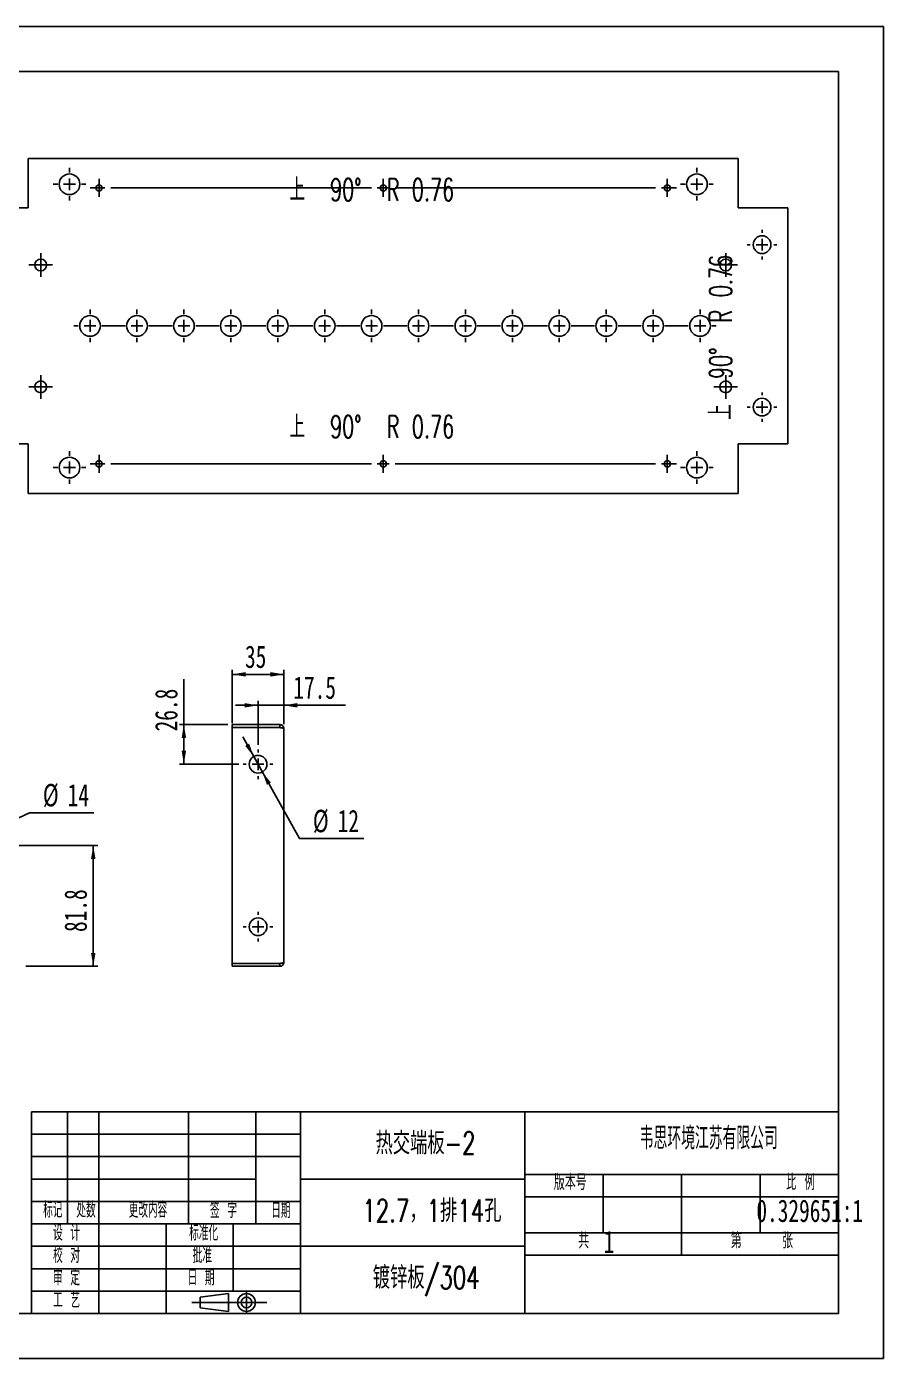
# Model space of a CAD drawing. Extents: x 0 to 1274, y 0 to 901.
# Drawn here: x 694 to 1274, y 0 to 901 of the extents above; entities that cross this region are included whole.
import ezdxf

# ---------------------------------------------------------------- set-up
doc = ezdxf.new("R2010")
doc.units = 0
doc.header["$LTSCALE"] = 3.033507
doc.layers.get('0').update_dxf_attribs({"linetype": 'CONTINUOUS'})
for name, color, linetype in [('粗实线', 7, 'CONTINUOUS'), ('细实线', 7, 'CONTINUOUS'), ('轮廓线层', 7, 'CONTINUOUS')]:
    doc.layers.add(name, color=color, linetype=linetype)
doc.styles.add('SLDTEXTSTYLE0', font='TXT', dxfattribs={"width": 0.7, "bigfont": 'bigfont'})
doc.styles.add('SLDTEXTSTYLE1', font='TXT', dxfattribs={"width": 0.56, "bigfont": 'bigfont'})
doc.styles.add('SLDTEXTSTYLE2', font='TXT', dxfattribs={"width": 0.49, "bigfont": 'bigfont'})
doc.styles.add('SLDTEXTSTYLE3', font='TXT', dxfattribs={"width": 0.54, "bigfont": 'bigfont'})
doc.styles.add('SLDTEXTSTYLE4', font='TXT', dxfattribs={"width": 0.63, "bigfont": 'bigfont'})
doc.styles.add('SLDTEXTSTYLE5', font='TXT', dxfattribs={"width": 0.586667, "bigfont": 'bigfont'})
doc.styles.add('SLDTEXTSTYLE6', font='TXT', dxfattribs={"width": 0.7})
doc.styles.add('SLDTEXTSTYLE7', font='TXT', dxfattribs={"width": 0.628571, "bigfont": 'bigfont'})
doc.dimstyles.new('SLDDIMSTYLE0', dxfattribs={"dimtxt": 15.167537, "dimasz": 9.100522, "dimexe": 0, "dimexo": 0.0625, "dimgap": 3.791884, "dimtad": 2, "dimdec": 1, "dimrnd": 1e-09, "dimzin": 12, "dimtxsty": 'SLDTEXTSTYLE6', "dimsah": 1, "dimcen": 0.09, "dimazin": 3, "dimtfac": 1, "dimtdec": 1, "dimtofl": 0, "dimtmove": 0, "dimatfit": 3, "dimtolj": 1, "dimtzin": 12})
doc.dimstyles.new('SLDDIMSTYLE1', dxfattribs={"dimtxt": 15.167537, "dimasz": 9.100522, "dimexe": 0, "dimexo": 0.0625, "dimgap": 3.791884, "dimtad": 0, "dimtih": 1, "dimtoh": 1, "dimdec": 1, "dimrnd": 1e-09, "dimzin": 12, "dimtxsty": 'SLDTEXTSTYLE6', "dimsah": 1, "dimcen": 0, "dimazin": 3, "dimtfac": 1, "dimtdec": 1, "dimtmove": 0, "dimatfit": 3, "dimtolj": 1, "dimtzin": 12})
doc.dimstyles.new('SLDDIMSTYLE2', dxfattribs={"dimtxt": 15.167537, "dimasz": 9.100522, "dimexe": 0, "dimexo": 0.0625, "dimgap": 3.791884, "dimtad": 2, "dimdec": 1, "dimrnd": 1e-09, "dimzin": 12, "dimtxsty": 'SLDTEXTSTYLE6', "dimsah": 1, "dimcen": 0.09, "dimazin": 3, "dimtfac": 1, "dimtdec": 1, "dimtmove": 0, "dimatfit": 3, "dimtolj": 1, "dimtzin": 12})

# ---------------------------------------------------------------- blocks, each defined once
blk = doc.blocks.new('块6')
at = {"color": 7, "linetype": 'CONTINUOUS'}
for p, q in [((386, 471), (361.8, 467.9)), ((361.8, 467.9), (361.8, 458.8)), ((386, 471), (386, 455.8)), ((386, 455.8), (361.8, 458.8))]:
    blk.add_line(p, q, dxfattribs=at)
at = {"layer": '轮廓线层', "color": 7}
for p, q in [((354.9, 463.3), (418.4, 463.3)), ((401.1, 472.3), (401.1, 454.3))]:
    blk.add_line(p, q, dxfattribs=at)
for radius in [7.58, 4.55]:
    blk.add_circle((401.1, 463.3), radius, dxfattribs=at)
blk = doc.blocks.new('_D_3')
at = {"layer": '细实线'}
for p, q in [((662.9, 346.98), (742.48, 346.98)), ((739.45, 265.23), (739.45, 346.98)), ((693.83, 265.23), (742.48, 265.23))]:
    blk.add_line(p, q, dxfattribs=at)
for points in [[(739.45, 346.98), (737.93, 337.88), (740.97, 337.88)], [(739.45, 265.23), (740.97, 274.34), (737.93, 274.34)]]:
    blk.add_solid(points, dxfattribs=at)
at = {"layer": '细实线', "insert": (719.9, 288.46), "char_height": 15.168, "attachment_point": 1, "rotation": 90, "style": 'SLDTEXTSTYLE6'}
blk.add_mtext('81.8', dxfattribs=at)
blk = doc.blocks.new('_D_4')
at = {"layer": '细实线'}
for p, q in [((655.21, 349.94), (696.24, 369.07)), ((696.24, 369.07), (739.77, 369.07)), ((642.52, 344.03), (628.77, 337.62)), ((642.52, 344.03), (655.21, 349.94))]:
    blk.add_line(p, q, dxfattribs=at)
for points in [[(655.21, 349.94), (664.1, 352.41), (662.82, 355.16)], [(642.52, 344.03), (633.63, 341.56), (634.91, 338.81)]]:
    blk.add_solid(points, dxfattribs=at)
at = {"layer": '细实线', "char_height": 15.168, "attachment_point": 1, "style": 'SLDTEXTSTYLE6'}
for s, insert in [('%%c', (705.34, 388.63)), ('14', (722.11, 388.63))]:
    blk.add_mtext(s, dxfattribs=dict(at, insert=insert))
blk = doc.blocks.new('_D_9')
at = {"layer": '细实线'}
for p, q in [((833.45, 429.8), (833.45, 465.77)), ((833.45, 462.73), (868.45, 462.73)), ((868.45, 429.11), (868.45, 465.77))]:
    blk.add_line(p, q, dxfattribs=at)
for points in [[(833.45, 462.73), (842.55, 461.22), (842.55, 464.25)], [(868.45, 462.73), (859.35, 464.25), (859.35, 461.22)]]:
    blk.add_solid(points, dxfattribs=at)
at = {"layer": '细实线', "insert": (842.12, 482.28), "char_height": 15.168, "attachment_point": 1, "style": 'SLDTEXTSTYLE6'}
blk.add_mtext('35', dxfattribs=at)
blk = doc.blocks.new('_D_10')
at = {"layer": '细实线'}
for p, q in [((850.95, 441.81), (835.78, 441.81)), ((850.95, 414.97), (850.95, 444.84)), ((850.95, 441.81), (868.45, 441.81)), ((868.45, 429.11), (868.45, 444.84)), ((868.45, 441.81), (910.1, 441.81))]:
    blk.add_line(p, q, dxfattribs=at)
for points in [[(850.95, 441.81), (841.85, 443.32), (841.85, 440.29)], [(868.45, 441.81), (877.55, 440.29), (877.55, 443.32)]]:
    blk.add_solid(points, dxfattribs=at)
at = {"layer": '细实线', "insert": (874.8, 461.36), "char_height": 15.168, "attachment_point": 1, "style": 'SLDTEXTSTYLE6'}
blk.add_mtext('17.5', dxfattribs=at)
blk = doc.blocks.new('_D_11')
at = {"layer": '细实线'}
for p, q in [((800.75, 428.73), (800.75, 459.46)), ((830.41, 428.73), (797.72, 428.73)), ((800.75, 428.73), (800.75, 401.93)), ((837.91, 401.93), (797.72, 401.93))]:
    blk.add_line(p, q, dxfattribs=at)
for points in [[(800.75, 428.73), (799.24, 419.63), (802.27, 419.63)], [(800.75, 401.93), (802.27, 411.04), (799.24, 411.04)]]:
    blk.add_solid(points, dxfattribs=at)
at = {"layer": '细实线', "insert": (781.2, 424.15), "char_height": 15.168, "attachment_point": 1, "rotation": 90, "style": 'SLDTEXTSTYLE6'}
blk.add_mtext('26.8', dxfattribs=at)
blk = doc.blocks.new('_D_12')
at = {"layer": '细实线'}
for p, q in [((848.03, 407.18), (840.66, 420.43)), ((848.03, 407.18), (853.86, 396.69)), ((853.86, 396.69), (878.94, 351.61)), ((878.94, 351.61), (922.46, 351.61))]:
    blk.add_line(p, q, dxfattribs=at)
for points in [[(848.03, 407.18), (844.93, 415.87), (842.28, 414.39)], [(853.86, 396.69), (856.96, 388), (859.61, 389.48)]]:
    blk.add_solid(points, dxfattribs=at)
at = {"layer": '细实线', "char_height": 15.168, "attachment_point": 1, "style": 'SLDTEXTSTYLE6'}
for s, insert in [('%%c', (888.04, 371.16)), ('12', (904.81, 371.16))]:
    blk.add_mtext(s, dxfattribs=dict(at, insert=insert))
blk = doc.blocks.new('SW_CENTERMARKSYMBOL_5')
at = {"layer": '细实线', "color": 0}
for p, q in [((0, 8), (0, 10)), ((-8, 0), (-10, 0)), ((0, 0), (-4, 0)), ((0, 0), (0, 4)), ((0, 0), (0, -4)), ((0, 0), (4, 0)), ((8, 0), (10, 0)), ((0, -8), (0, -10))]:
    blk.add_line(p, q, dxfattribs=at)
blk = doc.blocks.new('SW_CENTERMARKSYMBOL_6')
at = {"layer": '细实线', "color": 0}
for p, q in [((0, 8), (0, 10)), ((-8, 0), (-10, 0)), ((0, 0), (-4, 0)), ((0, 0), (0, 4)), ((0, 0), (0, -4)), ((0, 0), (4, 0)), ((8, 0), (10, 0)), ((0, -8), (0, -10))]:
    blk.add_line(p, q, dxfattribs=at)
blk = doc.blocks.new('SW_CENTERMARKSYMBOL_10')
at = {"layer": '细实线', "color": 0}
for p, q in [((-31.75, 8), (-31.75, 11)), ((0, 8), (0, 11)), ((31.75, 8), (31.75, 11)), ((63.5, 8), (63.5, 11)), ((95.25, 8), (95.25, 11)), ((127, 8), (127, 11)), ((158.75, 8), (158.75, 11)), ((190.5, 8), (190.5, 11)), ((222.25, 8), (222.25, 11)), ((254, 8), (254, 11)), ((285.75, 8), (285.75, 11)), ((317.5, 8), (317.5, 11)), ((349.25, 8), (349.25, 11)), ((381, 8), (381, 11)), ((-39.75, 0), (-42.75, 0)), ((-31.75, 0), (-35.75, 0)), ((-31.75, 0), (-31.75, 4)), ((-31.75, 0), (-31.75, -4)), ((-31.75, 0), (-27.75, 0)), ((-23.75, 0), (-8, 0)), ((0, 0), (-4, 0)), ((0, 0), (0, 4)), ((0, 0), (0, -4)), ((0, 0), (4, 0)), ((8, 0), (23.75, 0)), ((31.75, 0), (27.75, 0)), ((31.75, 0), (31.75, 4)), ((31.75, 0), (31.75, -4)), ((31.75, 0), (35.75, 0)), ((39.75, 0), (55.5, 0)), ((63.5, 0), (59.5, 0)), ((63.5, 0), (63.5, 4)), ((63.5, 0), (63.5, -4)), ((63.5, 0), (67.5, 0)), ((71.5, 0), (87.25, 0)), ((95.25, 0), (91.25, 0)), ((95.25, 0), (95.25, 4)), ((95.25, 0), (95.25, -4)), ((95.25, 0), (99.25, 0)), ((103.25, 0), (119, 0)), ((127, 0), (123, 0)), ((127, 0), (127, 4)), ((127, 0), (127, -4)), ((127, 0), (131, 0)), ((135, 0), (150.75, 0)), ((158.75, 0), (154.75, 0)), ((158.75, 0), (158.75, 4)), ((158.75, 0), (158.75, -4)), ((158.75, 0), (162.75, 0)), ((166.75, 0), (182.5, 0)), ((190.5, 0), (186.5, 0)), ((190.5, 0), (190.5, 4)), ((190.5, 0), (190.5, -4)), ((190.5, 0), (194.5, 0)), ((198.5, 0), (214.25, 0)), ((222.25, 0), (218.25, 0)), ((222.25, 0), (222.25, 4)), ((222.25, 0), (222.25, -4)), ((222.25, 0), (226.25, 0)), ((230.25, 0), (246, 0)), ((254, 0), (250, 0)), ((254, 0), (254, 4)), ((254, 0), (254, -4)), ((254, 0), (258, 0)), ((262, 0), (277.75, 0)), ((285.75, 0), (281.75, 0)), ((285.75, 0), (285.75, 4)), ((285.75, 0), (285.75, -4)), ((285.75, 0), (289.75, 0)), ((293.75, 0), (309.5, 0)), ((317.5, 0), (313.5, 0)), ((317.5, 0), (317.5, 4)), ((317.5, 0), (317.5, -4)), ((317.5, 0), (321.5, 0)), ((325.5, 0), (341.25, 0)), ((349.25, 0), (345.25, 0)), ((349.25, 0), (349.25, 4)), ((349.25, 0), (349.25, -4)), ((349.25, 0), (353.25, 0)), ((357.25, 0), (373, 0)), ((381, 0), (377, 0)), ((381, 0), (381, 4)), ((381, 0), (381, -4)), ((381, 0), (385, 0)), ((389, 0), (392, 0)), ((-31.75, -8), (-31.75, -11)), ((0, -8), (0, -11)), ((31.75, -8), (31.75, -11)), ((63.5, -8), (63.5, -11)), ((95.25, -8), (95.25, -11)), ((127, -8), (127, -11)), ((158.75, -8), (158.75, -11)), ((190.5, -8), (190.5, -11)), ((222.25, -8), (222.25, -11)), ((254, -8), (254, -11)), ((285.75, -8), (285.75, -11)), ((317.5, -8), (317.5, -11)), ((349.25, -8), (349.25, -11)), ((381, -8), (381, -11))]:
    blk.add_line(p, q, dxfattribs=at)
blk = doc.blocks.new('SW_CENTERMARKSYMBOL_11')
at = {"layer": '细实线', "color": 0}
for p, q in [((-4, 0), (-8, 0)), ((0, 0), (-4, 0)), ((0, 4), (0, 8)), ((0, 0), (0, 4)), ((0, 0), (0, -4)), ((0, 0), (4, 0)), ((4, 0), (8, 0)), ((0, -4), (0, -8))]:
    blk.add_line(p, q, dxfattribs=at)
blk = doc.blocks.new('SW_CENTERMARKSYMBOL_12')
at = {"layer": '细实线', "color": 0}
for p, q in [((-4, 0), (-8, 0)), ((0, 0), (-4, 0)), ((0, 4), (0, 8)), ((0, 0), (0, 4)), ((0, 0), (0, -4)), ((0, 0), (4, 0)), ((4, 0), (8, 0)), ((0, -4), (0, -8))]:
    blk.add_line(p, q, dxfattribs=at)
blk = doc.blocks.new('SW_CENTERMARKSYMBOL_13')
at = {"layer": '细实线', "color": 0}
for p, q in [((-4, 0), (-8, 0)), ((0, 0), (-4, 0)), ((0, 4), (0, 8)), ((0, 0), (0, 4)), ((0, 0), (0, -4)), ((0, 0), (4, 0)), ((4, 0), (8, 0)), ((0, -4), (0, -8))]:
    blk.add_line(p, q, dxfattribs=at)
blk = doc.blocks.new('SW_CENTERMARKSYMBOL_14')
at = {"layer": '细实线', "color": 0}
for p, q in [((-4, 0), (-8, 0)), ((0, 0), (-4, 0)), ((0, 4), (0, 8)), ((0, 0), (0, 4)), ((0, 0), (0, -4)), ((0, 0), (4, 0)), ((4, 0), (8, 0)), ((0, -4), (0, -8))]:
    blk.add_line(p, q, dxfattribs=at)
blk = doc.blocks.new('SW_CENTERMARKSYMBOL_17')
at = {"layer": '细实线', "color": 0}
for p, q in [((0, 8), (0, 11)), ((-8, 0), (-11, 0)), ((0, 0), (-4, 0)), ((0, 0), (0, 4)), ((0, 0), (0, -4)), ((0, 0), (4, 0)), ((8, 0), (11, 0)), ((0, -8), (0, -11))]:
    blk.add_line(p, q, dxfattribs=at)
blk = doc.blocks.new('SW_CENTERMARKSYMBOL_18')
at = {"layer": '细实线', "color": 0}
for p, q in [((0, 8), (0, 11)), ((-8, 0), (-11, 0)), ((0, 0), (-4, 0)), ((0, 0), (0, 4)), ((0, 0), (0, -4)), ((0, 0), (4, 0)), ((8, 0), (11, 0)), ((0, -8), (0, -11))]:
    blk.add_line(p, q, dxfattribs=at)
blk = doc.blocks.new('SW_CENTERMARKSYMBOL_19')
at = {"layer": '细实线', "color": 0}
for p, q in [((-196.25, 0), (-198.35, 0)), ((-192.25, 0), (-196.25, 0)), ((-192.25, 4), (-192.25, 6.1)), ((-192.25, 0), (-192.25, 4)), ((-192.25, 0), (-192.25, -4)), ((-192.25, 0), (-188.25, 0)), ((-184.25, 0), (-8, 0)), ((0, 0), (-4, 0)), ((0, 4), (0, 6.1)), ((0, 0), (0, 4)), ((0, 0), (0, -4)), ((0, 0), (4, 0)), ((8, 0), (184.25, 0)), ((192.25, 0), (188.25, 0)), ((192.25, 4), (192.25, 6.1)), ((192.25, 0), (192.25, 4)), ((192.25, 0), (192.25, -4)), ((192.25, 0), (196.25, 0)), ((196.25, 0), (198.35, 0)), ((-192.25, -4), (-192.25, -6.1)), ((0, -4), (0, -6.1)), ((192.25, -4), (192.25, -6.1))]:
    blk.add_line(p, q, dxfattribs=at)
blk = doc.blocks.new('SW_CENTERMARKSYMBOL_20')
at = {"layer": '细实线', "color": 0}
for p, q in [((0, 8), (0, 10)), ((-8, 0), (-10, 0)), ((0, 0), (-4, 0)), ((0, 0), (0, 4)), ((0, 0), (0, -4)), ((0, 0), (4, 0)), ((8, 0), (10, 0)), ((0, -8), (0, -10))]:
    blk.add_line(p, q, dxfattribs=at)
blk = doc.blocks.new('SW_CENTERMARKSYMBOL_21')
at = {"layer": '细实线', "color": 0}
for p, q in [((0, 8), (0, 10)), ((-8, 0), (-10, 0)), ((0, 0), (-4, 0)), ((0, 0), (0, 4)), ((0, 0), (0, -4)), ((0, 0), (4, 0)), ((8, 0), (10, 0)), ((0, -8), (0, -10))]:
    blk.add_line(p, q, dxfattribs=at)
blk = doc.blocks.new('SW_CENTERMARKSYMBOL_22')
at = {"layer": '细实线', "color": 0}
for p, q in [((0, 8), (0, 11)), ((-8, 0), (-11, 0)), ((0, 0), (-4, 0)), ((0, 0), (0, 4)), ((0, 0), (0, -4)), ((0, 0), (4, 0)), ((8, 0), (11, 0)), ((0, -8), (0, -11))]:
    blk.add_line(p, q, dxfattribs=at)
blk = doc.blocks.new('SW_CENTERMARKSYMBOL_23')
at = {"layer": '细实线', "color": 0}
for p, q in [((0, 8), (0, 11)), ((-8, 0), (-11, 0)), ((0, 0), (-4, 0)), ((0, 0), (0, 4)), ((0, 0), (0, -4)), ((0, 0), (4, 0)), ((8, 0), (11, 0)), ((0, -8), (0, -11))]:
    blk.add_line(p, q, dxfattribs=at)
blk = doc.blocks.new('SW_CENTERMARKSYMBOL_24')
at = {"layer": '细实线', "color": 0}
for p, q in [((-196.25, 0), (-198.35, 0)), ((-192.25, 0), (-196.25, 0)), ((-192.25, 4), (-192.25, 6.1)), ((-192.25, 0), (-192.25, 4)), ((-192.25, 0), (-192.25, -4)), ((-192.25, 0), (-188.25, 0)), ((-184.25, 0), (-8, 0)), ((0, 0), (-4, 0)), ((0, 4), (0, 6.1)), ((0, 0), (0, 4)), ((0, 0), (0, -4)), ((0, 0), (4, 0)), ((8, 0), (184.25, 0)), ((192.25, 0), (188.25, 0)), ((192.25, 4), (192.25, 6.1)), ((192.25, 0), (192.25, 4)), ((192.25, 0), (192.25, -4)), ((192.25, 0), (196.25, 0)), ((196.25, 0), (198.35, 0)), ((-192.25, -4), (-192.25, -6.1)), ((0, -4), (0, -6.1)), ((192.25, -4), (192.25, -6.1))]:
    blk.add_line(p, q, dxfattribs=at)

msp = doc.modelspace()

# ---------------------------------------------------------------- linework, layer by layer
at = {"color": 7, "linetype": 'CONTINUOUS'}
for p, q in [((695.36, 811.82), (695.36, 778.27)), ((695.36, 811.82), (1175.92, 811.82)), ((1175.92, 778.27), (1175.92, 811.82)), ((695.36, 778.27), (661.81, 778.27)), ((1209.47, 778.27), (1175.92, 778.27)), ((1209.47, 778.27), (1209.47, 618.71)), ((661.81, 618.71), (695.36, 618.71)), ((695.36, 618.71), (695.36, 585.16)), ((1175.92, 618.71), (1209.47, 618.71)), ((1175.92, 585.16), (1175.92, 618.71)), ((1175.92, 585.16), (695.36, 585.16)), ((833.45, 426.83), (833.45, 428.73)), ((865.79, 428.73), (833.45, 428.73)), ((865.79, 426.83), (833.45, 426.83)), ((833.45, 426.76), (833.45, 267.21)), ((833.45, 426.76), (865.79, 426.76)), ((865.79, 426.83), (865.79, 428.73)), ((868.45, 426.07), (868.45, 267.89)), ((865.79, 267.21), (833.45, 267.21)), ((833.45, 267.13), (865.79, 267.13)), ((833.45, 267.13), (833.45, 265.23)), ((833.45, 265.23), (865.79, 265.23)), ((865.79, 267.13), (865.79, 265.23))]:
    msp.add_line(p, q, dxfattribs=at)
for centre, radius in [((723.39, 794.32), 7), ((743.39, 791.82), 2.1), ((935.64, 791.82), 2.1), ((1127.89, 791.82), 2.1), ((1147.89, 794.32), 7), ((1191.97, 753.44), 6), ((703.89, 739.74), 4), ((1167.39, 739.74), 4), ((737.29, 698.49), 7), ((769.04, 698.49), 7), ((800.79, 698.49), 7), ((832.54, 698.49), 7), ((864.29, 698.49), 7), ((896.04, 698.49), 7), ((927.79, 698.49), 7), ((959.54, 698.49), 7), ((991.29, 698.49), 7), ((1023.04, 698.49), 7), ((1054.79, 698.49), 7), ((1086.54, 698.49), 7), ((1118.29, 698.49), 7), ((1150.04, 698.49), 7), ((703.89, 657.24), 4), ((1167.39, 657.24), 4), ((1191.97, 643.54), 6), ((723.39, 602.66), 7), ((743.39, 605.16), 2.1), ((935.64, 605.16), 2.1), ((1127.89, 605.16), 2.1), ((1147.89, 602.66), 7), ((850.95, 401.93), 6), ((850.95, 292.03), 6)]:
    msp.add_circle(centre, radius, dxfattribs=at)
for points, knots in [([(865.79, 428.73), (866.13, 428.73), (866.48, 428.67), (867.13, 428.4), (867.42, 428.2), (867.91, 427.71), (868.11, 427.41), (868.38, 426.77), (868.45, 426.42), (868.45, 426.07)], [0, 0, 0, 0, 0.25, 0.25, 0.5, 0.5, 0.75, 0.75, 1, 1, 1, 1]), ([(865.79, 426.83), (865.89, 426.83), (866.04, 426.82), (866.16, 426.72), (866.2, 426.69)], [0, 0, 0, 0, 0.664541, 1, 1, 1, 1]), ([(868.45, 426.07), (868.45, 426.13), (868.38, 426.19), (868.11, 426.3), (867.91, 426.36), (867.42, 426.48), (867.13, 426.53), (866.48, 426.65), (866.13, 426.71), (865.79, 426.76)], [0, 0, 0, 0, 0.25, 0.25, 0.5, 0.5, 0.75, 0.75, 1, 1, 1, 1]), ([(865.79, 267.21), (866.13, 267.26), (866.48, 267.32), (867.13, 267.44), (867.42, 267.49), (867.91, 267.61), (868.11, 267.66), (868.38, 267.78), (868.45, 267.84), (868.45, 267.89)], [0, 0, 0, 0, 0.25, 0.25, 0.5, 0.5, 0.75, 0.75, 1, 1, 1, 1]), ([(868.45, 267.89), (868.45, 267.55), (868.38, 267.2), (868.11, 266.56), (867.91, 266.26), (867.42, 265.77), (867.13, 265.57), (866.48, 265.3), (866.13, 265.23), (865.79, 265.23)], [0, 0, 0, 0, 0.25, 0.25, 0.5, 0.5, 0.75, 0.75, 1, 1, 1, 1]), ([(866.2, 267.28), (866.16, 267.25), (866.04, 267.15), (865.89, 267.14), (865.79, 267.13)], [0, 0, 0, 0, 0.335459, 1, 1, 1, 1])]:
    msp.add_open_spline(points, degree=3, knots=knots, dxfattribs=at)
at = {"layer": '粗实线'}
for p, q in [((30.34, 870.62), (1243.74, 870.62)), ((1243.74, 870.62), (1243.74, 30.34)), ((879.72, 121.34), (1031.39, 121.34)), ((879.72, 75.84), (1031.39, 75.84)), ((30.34, 30.34), (1243.74, 30.34))]:
    msp.add_line(p, q, dxfattribs=at)
at = {"layer": '粗实线', "color": 7}
for p, q in [((697.71, 166.84), (1243.74, 166.84)), ((697.71, 166.84), (697.71, 30.34)), ((721.97, 91.01), (721.97, 166.84)), ((743.21, 30.34), (743.21, 166.84)), ((803.88, 166.84), (803.88, 91.01)), ((849.38, 166.84), (849.38, 91.01)), ((879.72, 30.34), (879.72, 166.84)), ((1031.39, 166.84), (1031.39, 30.34)), ((1243.74, 166.84), (1243.74, 30.34)), ((1031.39, 124.37), (1243.74, 124.37)), ((1084.48, 124.37), (1084.48, 84.94)), ((1137.57, 124.37), (1137.57, 84.94)), ((1190.65, 124.37), (1190.65, 84.94)), ((1031.39, 109.21), (1243.74, 109.21)), ((697.71, 91.01), (879.72, 91.01)), ((788.71, 30.34), (788.71, 91.01)), ((834.21, 45.5), (834.21, 91.01)), ((1031.39, 84.94), (1243.74, 84.94)), ((1137.57, 84.94), (1137.57, 69.77)), ((1031.39, 69.77), (1243.74, 69.77)), ((697.71, 30.34), (879.72, 30.34)), ((879.72, 30.34), (1243.74, 30.34))]:
    msp.add_line(p, q, dxfattribs=at)
at = {"layer": '细实线'}
for p, q in [((0, 900.95), (1274.07, 900.95)), ((1274.07, 0), (1274.07, 900.95)), ((697.71, 121.34), (849.38, 121.34)), ((697.71, 75.84), (834.21, 75.84)), ((834.21, 75.84), (879.72, 75.84)), ((0, 0), (1274.07, 0))]:
    msp.add_line(p, q, dxfattribs=at)
at = {"layer": '细实线', "color": 7}
for p, q in [((697.71, 151.68), (879.72, 151.68)), ((697.71, 136.51), (879.72, 136.51)), ((697.71, 121.34), (849.38, 121.34)), ((697.71, 106.17), (879.72, 106.17)), ((697.71, 75.84), (834.21, 75.84)), ((697.71, 60.67), (879.72, 60.67)), ((697.71, 45.5), (879.72, 45.5))]:
    msp.add_line(p, q, dxfattribs=at)

# ---------------------------------------------------------------- block references
at = {"layer": '细实线'}
for name, p in [('SW_CENTERMARKSYMBOL_18', (723.39, 794.32)), ('SW_CENTERMARKSYMBOL_17', (1147.89, 794.32)), ('SW_CENTERMARKSYMBOL_19', (935.64, 791.82)), ('SW_CENTERMARKSYMBOL_21', (1191.97, 753.44)), ('SW_CENTERMARKSYMBOL_13', (703.89, 739.74)), ('SW_CENTERMARKSYMBOL_14', (1167.39, 739.74)), ('SW_CENTERMARKSYMBOL_10', (769.04, 698.49)), ('SW_CENTERMARKSYMBOL_12', (703.89, 657.24)), ('SW_CENTERMARKSYMBOL_11', (1167.39, 657.24)), ('SW_CENTERMARKSYMBOL_20', (1191.97, 643.54)), ('SW_CENTERMARKSYMBOL_23', (723.39, 602.66)), ('SW_CENTERMARKSYMBOL_22', (1147.89, 602.66)), ('SW_CENTERMARKSYMBOL_24', (935.64, 605.16)), ('SW_CENTERMARKSYMBOL_6', (850.95, 401.93)), ('SW_CENTERMARKSYMBOL_5', (850.95, 292.03))]:
    msp.add_blockref(name, p, dxfattribs=at)
at = {"layer": '细实线', "xscale": 0.7999999999999999, "yscale": 0.7999999999999999, "zscale": 0.7999999999999999}
msp.add_blockref('块6', (522.25, -332.84), dxfattribs=at)

# ---------------------------------------------------------------- texts
at = {"color": 7, "linetype": 'CONTINUOUS', "char_height": 15.1675, "attachment_point": 2, "style": 'SLDTEXTSTYLE7'}
for insert in [(927.92, 798.29), (927.92, 637.86)]:
    msp.add_mtext('上  90°  R 0.76', dxfattribs=dict(at, insert=insert))
at = {"color": 7, "linetype": 'CONTINUOUS', "insert": (1156.42, 690.77), "char_height": 15.1675, "attachment_point": 2, "rotation": 90, "style": 'SLDTEXTSTYLE7'}
msp.add_mtext('上  90°  R 0.76', dxfattribs=at)
at = {"layer": '细实线', "color": 7}
for s, insert, char_height, attachment_point, style in [('热交端板-2', (964.29, 153.23), 15.168, 2, 'SLDTEXTSTYLE0'), ('韦思环境江苏有限公司', (1155.93, 156.55), 15.168, 2, 'SLDTEXTSTYLE1'), ('12.7，1排14孔', (968.59, 107.46), 15.168, 2, 'SLDTEXTSTYLE0'), ('0.329651:1', (1224.25, 107.46), 15.168, 2, 'SLDTEXTSTYLE6'), ('1', (1084.82, 86.39), 15.17, 1, 'SLDTEXTSTYLE6'), ('1', (1084.82, 86.39), 15.17, 1, 'SLDTEXTSTYLE6'), ('镀锌板/304', (964.76, 62.24), 15.168, 2, 'SLDTEXTSTYLE0')]:
    msp.add_mtext(s, dxfattribs=dict(at, insert=insert, char_height=char_height, attachment_point=attachment_point, style=style))
at = {"layer": '细实线', "attachment_point": 2}
for s, insert, char_height, style in [('版本号', (1062.22, 124.51), 10.617, 'SLDTEXTSTYLE4'), ('比 例', (1217.97, 124.51), 10.617, 'SLDTEXTSTYLE5'), ('标记', (712.11, 105.77), 10.617, 'SLDTEXTSTYLE1'), ('处数', (734.56, 105.77), 10.617, 'SLDTEXTSTYLE1'), ('更改内容', (776.47, 105.77), 10.617, 'SLDTEXTSTYLE2'), ('签 字', (827.55, 105.44), 10.617, 'SLDTEXTSTYLE3'), ('日期', (866.35, 105.44), 10.617, 'SLDTEXTSTYLE1'), ('设 计', (721.38, 90.27), 10.617, 'SLDTEXTSTYLE3'), ('标准化', (814.16, 90.27), 10.617, 'SLDTEXTSTYLE1'), ('共', (1071.32, 84.99), 10.62, 'SLDTEXTSTYLE4'), ('第', (1174.53, 84.99), 10.62, 'SLDTEXTSTYLE4'), ('张', (1209.27, 84.99), 10.62, 'SLDTEXTSTYLE4'), ('张', (1209.27, 84.99), 10.62, 'SLDTEXTSTYLE4'), ('校 对', (721.38, 75.18), 10.617, 'SLDTEXTSTYLE3'), ('批准', (813.26, 75.18), 10.617, 'SLDTEXTSTYLE1'), ('审 定', (721.38, 59.94), 10.617, 'SLDTEXTSTYLE3'), ('日 期', (812.38, 59.94), 10.617, 'SLDTEXTSTYLE3'), ('工 艺', (721.38, 44.77), 10.617, 'SLDTEXTSTYLE3')]:
    msp.add_mtext(s, dxfattribs=dict(at, insert=insert, char_height=char_height, style=style))

# ---------------------------------------------------------------- dimensions: what is measured, and where the dimension line sits
at = {"layer": '细实线'}
for base, p1, dimstyle, picture, middle in [((868.45, 462.73), (833.45, 426.76), 'SLDDIMSTYLE0', '_D_9', (850.95, 462.73)), ((868.45, 441.81), (850.95, 411.93), 'SLDDIMSTYLE2', '_D_10', (892.45, 441.81))]:
    dim = msp.add_linear_dim(base=base, p1=p1, p2=(868.45, 426.07), dimstyle=dimstyle, dxfattribs=at)
    dim.commit()
    dim.dimension.update_dxf_attribs({"geometry": picture, "text_midpoint": middle, "dimtype": 160})
for base, p1, p2, picture, middle in [((800.75, 401.93), (833.45, 428.73), (840.95, 401.93), '_D_11', (800.75, 441.81)), ((739.4512858, 346.98472845), (690.79306977, 265.23472845), (659.86378044, 346.98472845), '_D_3', (739.4512858, 306.10972845))]:
    dim = msp.add_linear_dim(base=base, p1=p1, p2=p2, angle=90, dimstyle='SLDDIMSTYLE0', dxfattribs=at)
    dim.commit()
    dim.dimension.update_dxf_attribs({"geometry": picture, "text_midpoint": middle, "dimtype": 160})
for p1, p2, picture, middle in [((853.86, 396.69), (848.03, 407.18), '_D_12', (905.25, 361.95)), ((655.21, 349.94), (642.52, 344.03), '_D_4', (722.55, 379.42))]:
    dim = msp.add_diameter_dim_2p(p1=p1, p2=p2, dimstyle='SLDDIMSTYLE1', dxfattribs=at)
    dim.commit()
    dim.dimension.update_dxf_attribs({"geometry": picture, "text_midpoint": middle, "dimtype": 163})

doc.saveas('drawing.dxf')
